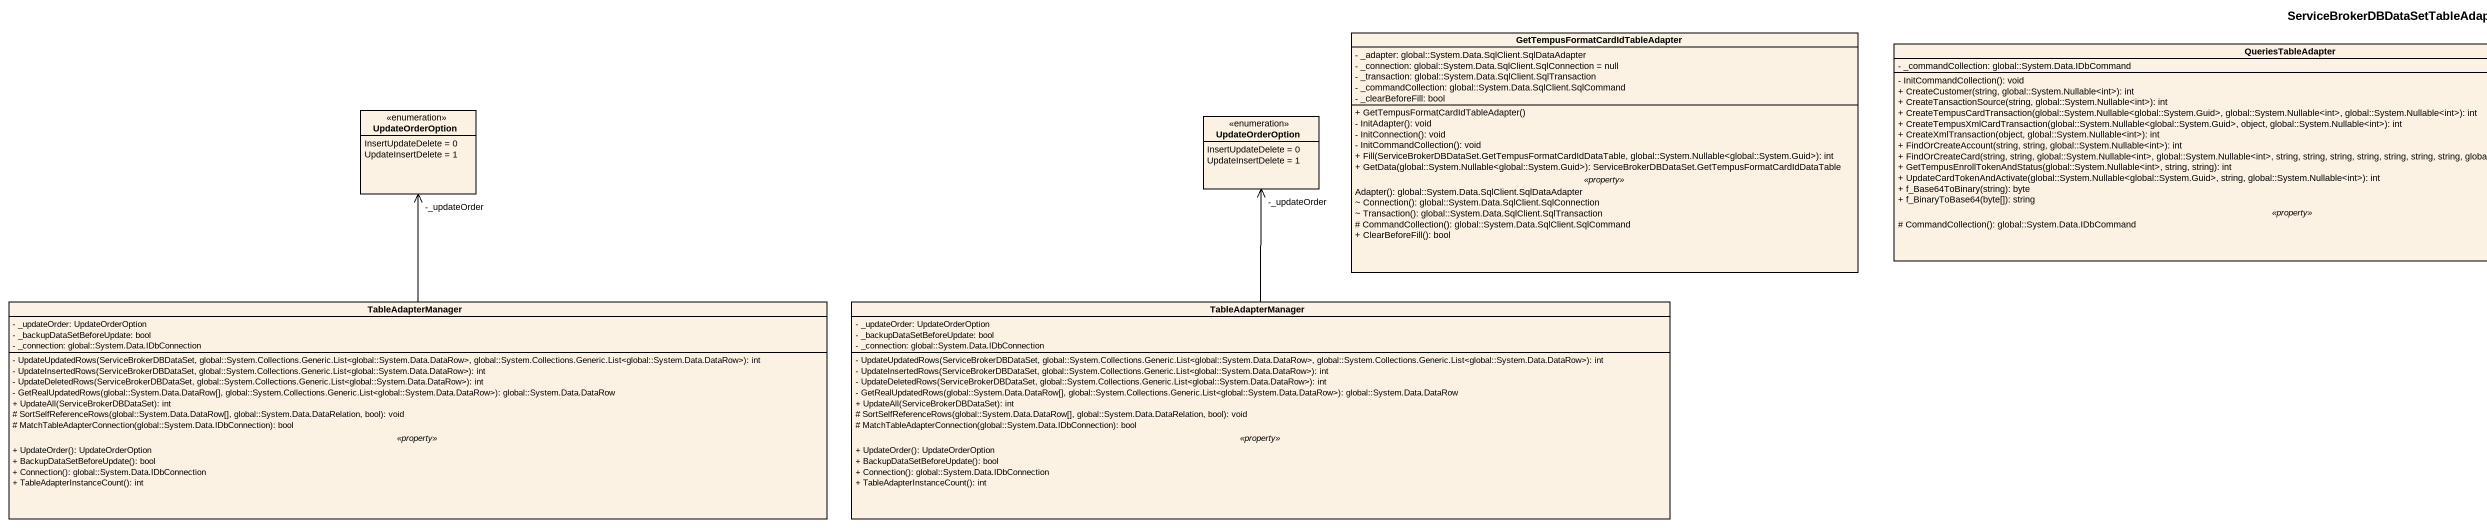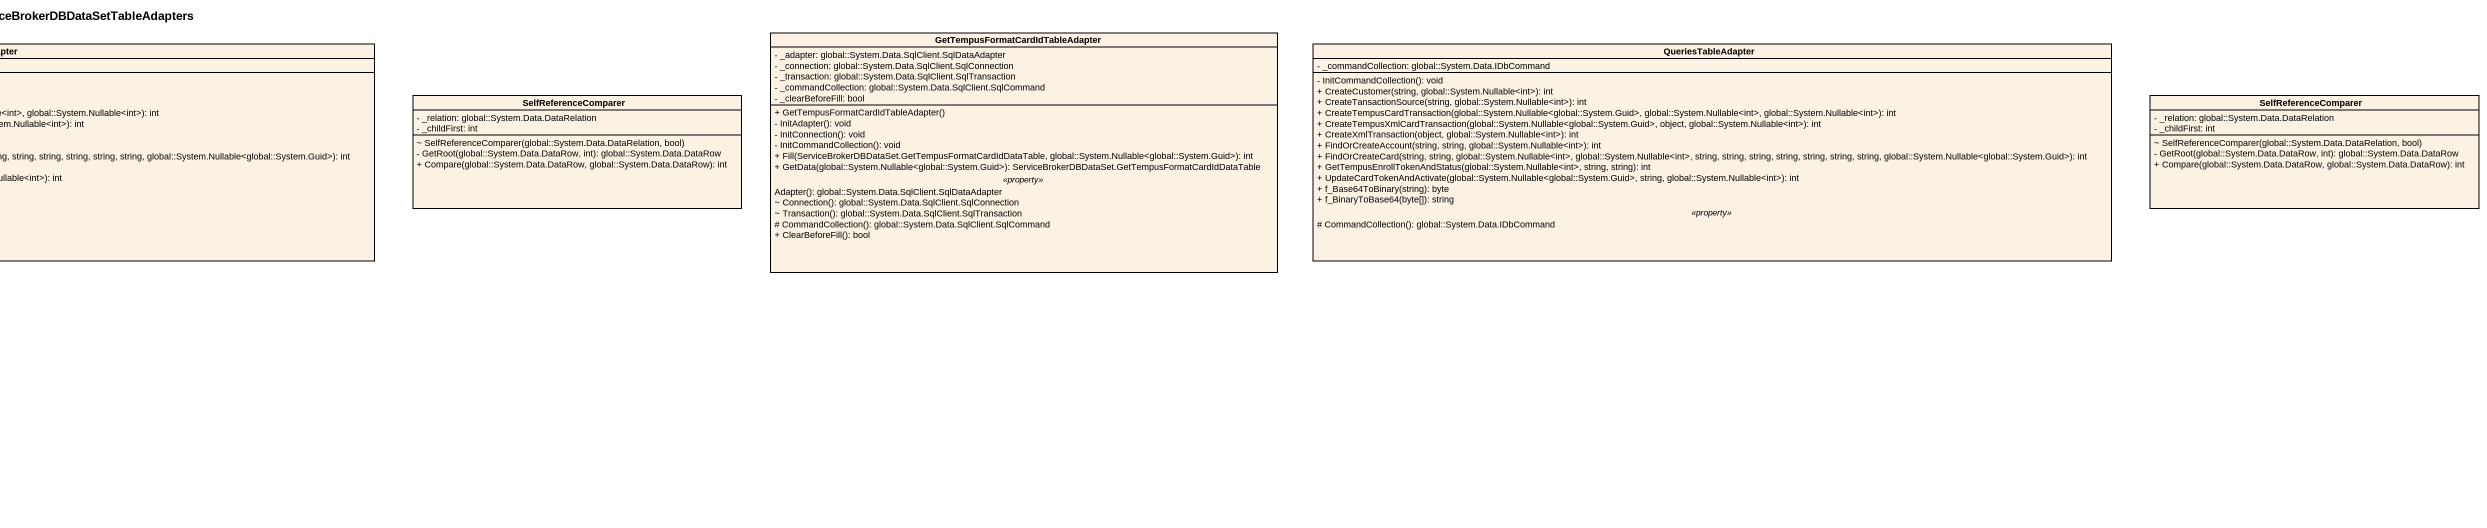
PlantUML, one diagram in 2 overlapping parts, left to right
@startuml
title ServiceBrokerDBDataSetTableAdapters
hide circle
hide empty members
skinparam classAttributeIconSize 0
class "GetTempusFormatCardIdTableAdapter" as GetTempusFormatCardIdTableAd {
  - _adapter: global::System.Data.SqlClient.SqlDataAdapter
  - _connection: global::System.Data.SqlClient.SqlConnection = null
  - _transaction: global::System.Data.SqlClient.SqlTransaction
  - _commandCollection: global::System.Data.SqlClient.SqlCommand
  - _clearBeforeFill: bool
  --
  + GetTempusFormatCardIdTableAdapter()
  - InitAdapter(): void
  - InitConnection(): void
  - InitCommandCollection(): void
  + Fill(ServiceBrokerDBDataSet.GetTempusFormatCardIdDataTable, global::System.Nullable<global::System.Guid>): int
  + GetData(global::System.Nullable<global::System.Guid>): ServiceBrokerDBDataSet.GetTempusFormatCardIdDataTable
  .. <<property>> ..
  Adapter(): global::System.Data.SqlClient.SqlDataAdapter
  ~ Connection(): global::System.Data.SqlClient.SqlConnection
  ~ Transaction(): global::System.Data.SqlClient.SqlTransaction
  # CommandCollection(): global::System.Data.SqlClient.SqlCommand
  + ClearBeforeFill(): bool
}
class "GetTempusFormatCardIdTableAdapter" as GetTempusFormatCardIdTableAd_2 {
  - _adapter: global::System.Data.SqlClient.SqlDataAdapter
  - _connection: global::System.Data.SqlClient.SqlConnection
  - _transaction: global::System.Data.SqlClient.SqlTransaction
  - _commandCollection: global::System.Data.SqlClient.SqlCommand
  - _clearBeforeFill: bool
  --
  + GetTempusFormatCardIdTableAdapter()
  - InitAdapter(): void
  - InitConnection(): void
  - InitCommandCollection(): void
  + Fill(ServiceBrokerDBDataSet.GetTempusFormatCardIdDataTable, global::System.Nullable<global::System.Guid>): int
  + GetData(global::System.Nullable<global::System.Guid>): ServiceBrokerDBDataSet.GetTempusFormatCardIdDataTable
  .. <<property>> ..
  Adapter(): global::System.Data.SqlClient.SqlDataAdapter
  ~ Connection(): global::System.Data.SqlClient.SqlConnection
  ~ Transaction(): global::System.Data.SqlClient.SqlTransaction
  # CommandCollection(): global::System.Data.SqlClient.SqlCommand
  + ClearBeforeFill(): bool
}
class QueriesTableAdapter {
  - _commandCollection: global::System.Data.IDbCommand
  --
  - InitCommandCollection(): void
  + CreateCustomer(string, global::System.Nullable<int>): int
  + CreateTansactionSource(string, global::System.Nullable<int>): int
  + CreateTempusCardTransaction(global::System.Nullable<global::System.Guid>, global::System.Nullable<int>, global::System.Nullable<int>): int
  + CreateTempusXmlCardTransaction(global::System.Nullable<global::System.Guid>, object, global::System.Nullable<int>): int
  + CreateXmlTransaction(object, global::System.Nullable<int>): int
  + FindOrCreateAccount(string, string, global::System.Nullable<int>): int
  + FindOrCreateCard(string, string, global::System.Nullable<int>, global::System.Nullable<int>, string, string, string, string, string, string, string, global::System.Nullable<global::System.Guid>): int
  + GetTempusEnrollTokenAndStatus(global::System.Nullable<int>, string, string): int
  + UpdateCardTokenAndActivate(global::System.Nullable<global::System.Guid>, string, global::System.Nullable<int>): int
  + f_Base64ToBinary(string): byte
  + f_BinaryToBase64(byte[]): string
  .. <<property>> ..
  # CommandCollection(): global::System.Data.IDbCommand
}
class "QueriesTableAdapter" as QueriesTableAdapter_2 {
  - _commandCollection: global::System.Data.IDbCommand
  --
  - InitCommandCollection(): void
  + CreateCustomer(string, global::System.Nullable<int>): int
  + CreateTansactionSource(string, global::System.Nullable<int>): int
  + CreateTempusCardTransaction(global::System.Nullable<global::System.Guid>, global::System.Nullable<int>, global::System.Nullable<int>): int
  + CreateTempusXmlCardTransaction(global::System.Nullable<global::System.Guid>, object, global::System.Nullable<int>): int
  + CreateXmlTransaction(object, global::System.Nullable<int>): int
  + FindOrCreateAccount(string, string, global::System.Nullable<int>): int
  + FindOrCreateCard(string, string, global::System.Nullable<int>, global::System.Nullable<int>, string, string, string, string, string, string, string, global::System.Nullable<global::System.Guid>): int
  + GetTempusEnrollTokenAndStatus(global::System.Nullable<int>, string, string): int
  + UpdateCardTokenAndActivate(global::System.Nullable<global::System.Guid>, string, global::System.Nullable<int>): int
  + f_Base64ToBinary(string): byte
  + f_BinaryToBase64(byte[]): string
  .. <<property>> ..
  # CommandCollection(): global::System.Data.IDbCommand
}
enum UpdateOrderOption {
  InsertUpdateDelete = 0
  UpdateInsertDelete = 1
}
class SelfReferenceComparer {
  - _relation: global::System.Data.DataRelation
  - _childFirst: int
  ~ SelfReferenceComparer(global::System.Data.DataRelation, bool)
  - GetRoot(global::System.Data.DataRow, int): global::System.Data.DataRow
  + Compare(global::System.Data.DataRow, global::System.Data.DataRow): int
}
class "SelfReferenceComparer" as SelfReferenceComparer_2 {
  - _relation: global::System.Data.DataRelation
  - _childFirst: int
  ~ SelfReferenceComparer(global::System.Data.DataRelation, bool)
  - GetRoot(global::System.Data.DataRow, int): global::System.Data.DataRow
  + Compare(global::System.Data.DataRow, global::System.Data.DataRow): int
}
enum "UpdateOrderOption" as UpdateOrderOption_2 {
  InsertUpdateDelete = 0
  UpdateInsertDelete = 1
}
class TableAdapterManager {
  - _updateOrder: UpdateOrderOption
  - _backupDataSetBeforeUpdate: bool
  - _connection: global::System.Data.IDbConnection
  --
  - UpdateUpdatedRows(ServiceBrokerDBDataSet, global::System.Collections.Generic.List<global::System.Data.DataRow>, global::System.Collections.Generic.List<global::System.Data.DataRow>): int
  - UpdateInsertedRows(ServiceBrokerDBDataSet, global::System.Collections.Generic.List<global::System.Data.DataRow>): int
  - UpdateDeletedRows(ServiceBrokerDBDataSet, global::System.Collections.Generic.List<global::System.Data.DataRow>): int
  - GetRealUpdatedRows(global::System.Data.DataRow[], global::System.Collections.Generic.List<global::System.Data.DataRow>): global::System.Data.DataRow
  + UpdateAll(ServiceBrokerDBDataSet): int
  # SortSelfReferenceRows(global::System.Data.DataRow[], global::System.Data.DataRelation, bool): void
  # MatchTableAdapterConnection(global::System.Data.IDbConnection): bool
  .. <<property>> ..
  + UpdateOrder(): UpdateOrderOption
  + BackupDataSetBeforeUpdate(): bool
  + Connection(): global::System.Data.IDbConnection
  + TableAdapterInstanceCount(): int
}
class "TableAdapterManager" as TableAdapterManager_2 {
  - _updateOrder: UpdateOrderOption
  - _backupDataSetBeforeUpdate: bool
  - _connection: global::System.Data.IDbConnection
  --
  - UpdateUpdatedRows(ServiceBrokerDBDataSet, global::System.Collections.Generic.List<global::System.Data.DataRow>, global::System.Collections.Generic.List<global::System.Data.DataRow>): int
  - UpdateInsertedRows(ServiceBrokerDBDataSet, global::System.Collections.Generic.List<global::System.Data.DataRow>): int
  - UpdateDeletedRows(ServiceBrokerDBDataSet, global::System.Collections.Generic.List<global::System.Data.DataRow>): int
  - GetRealUpdatedRows(global::System.Data.DataRow[], global::System.Collections.Generic.List<global::System.Data.DataRow>): global::System.Data.DataRow
  + UpdateAll(ServiceBrokerDBDataSet): int
  # SortSelfReferenceRows(global::System.Data.DataRow[], global::System.Data.DataRelation, bool): void
  # MatchTableAdapterConnection(global::System.Data.IDbConnection): bool
  .. <<property>> ..
  + UpdateOrder(): UpdateOrderOption
  + BackupDataSetBeforeUpdate(): bool
  + Connection(): global::System.Data.IDbConnection
  + TableAdapterInstanceCount(): int
}
TableAdapterManager -up-> "-_updateOrder" UpdateOrderOption
TableAdapterManager_2 -up-> "-_updateOrder" UpdateOrderOption_2
@enduml
